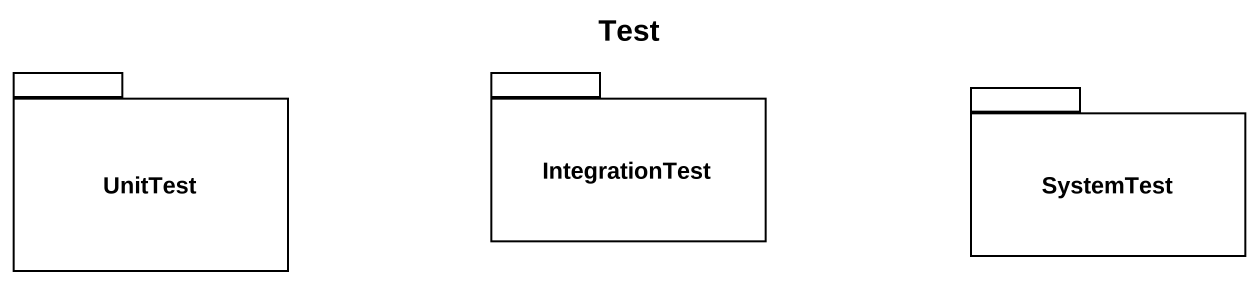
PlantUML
@startuml
title Test
package UnitTest {
}
package IntegrationTest {
}
package SystemTest {
}
@enduml
